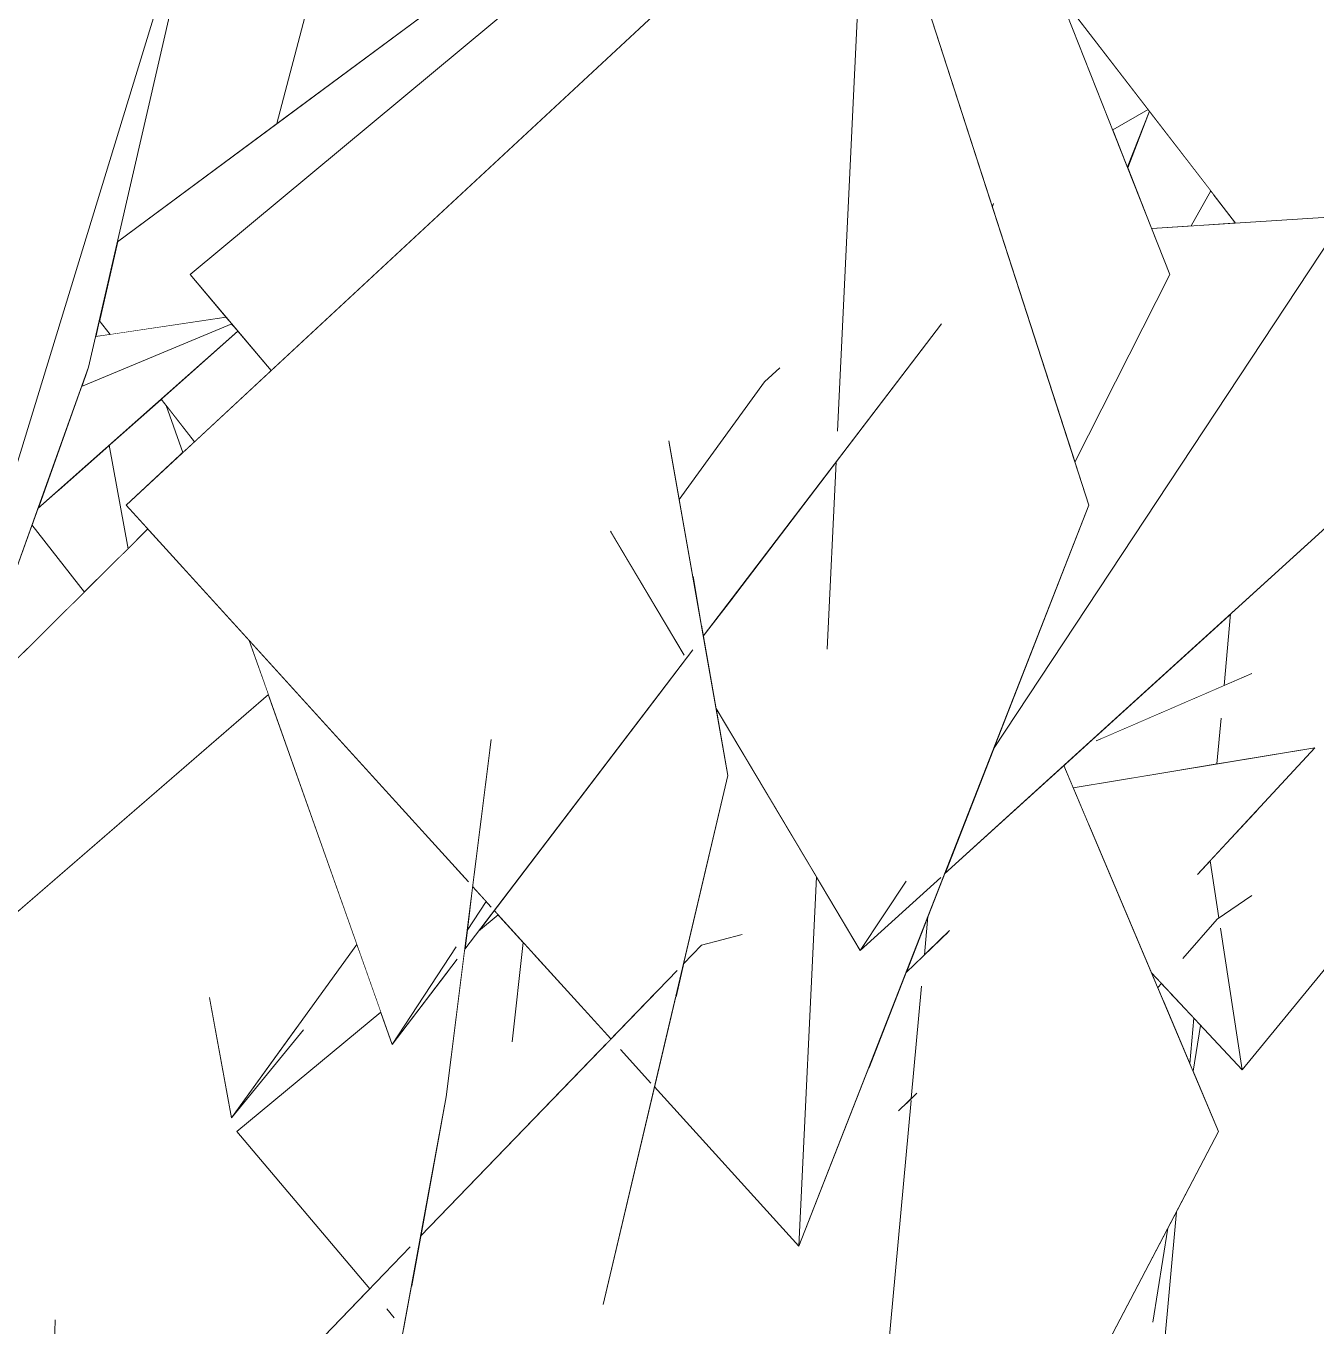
# Model space of a CAD drawing. Header units: millimetres. Extents: x -9413 to 8527, y -300 to 11224.
# Drawn here: x -8737.8 to -8348.7, y 2355.2 to 2747.2 of the extents above; entities that cross this region are included whole.
import ezdxf

# ---------------------------------------------------------------- set-up
doc = ezdxf.new("R2010")
doc.units = ezdxf.units.MM
doc.header["$MEASUREMENT"] = 0
doc.linetypes.add('Wipeout_Contour', pattern=[1000, 0, -1000])
doc.layers.add('Interior - Furniture', color=7, linetype='Continuous')
doc.layers.add('Interior - Furniture _Pen_No__4', color=7, linetype='Continuous', lineweight=20, true_color=0x029e21)

# ---------------------------------------------------------------- blocks, each defined once
blk = doc.blocks.new('Section Elem_40_6')
at = {"color": 254, "linetype": 'Wipeout_Contour', "lineweight": 0, "ltscale": 97441.813005}
blk.add_wipeout([(-8499.39, 2490.65), (-8504.66, 2379.29), (-8417.23, 2602.8), (-8484.25, 2810.13), (-8493.02, 2625.03), (-8461.72, 2657.45), (-8493.46, 2615.82), (-8496.13, 2559.33), (-8472.37, 2489.35), (-8461.89, 2490.51), (-8486.16, 2468.45)], dxfattribs=at).dxf.layer = 'Interior - Furniture'
at = {"color": 254, "linetype": 'Wipeout_Contour', "lineweight": 0, "ltscale": 26401.20256}
blk.add_wipeout([(-8384.85, 2687.07), (-8372.95, 2687.84), (-8379.56, 2696.4)], dxfattribs=at).dxf.layer = 'Interior - Furniture'
at = {"color": 254, "linetype": 'Wipeout_Contour', "lineweight": 0, "ltscale": 63599.822899}
blk.add_wipeout([(-8697.05, 2634.7), (-8712.71, 2620.83), (-8707.04, 2589.63), (-8701.03, 2595.6), (-8707.57, 2602.8), (-8690.54, 2618.61), (-8695.56, 2632.81)], dxfattribs=at).dxf.layer = 'Interior - Furniture'
at = {"color": 254, "linetype": 'Wipeout_Contour', "lineweight": 0, "ltscale": 26788.067}
blk.add_wipeout([(-8561.5, 2594.85), (-8539.28, 2557.58), (-8544.92, 2585.84)], dxfattribs=at).dxf.layer = 'Interior - Furniture'
at = {"color": 254, "linetype": 'Wipeout_Contour', "lineweight": 0, "ltscale": 26738.881621}
blk.add_wipeout([(-8536.72, 2581.38), (-8534.07, 2566.36), (-8528.17, 2576.74)], dxfattribs=at).dxf.layer = 'Interior - Furniture'
at = {"color": 254, "linetype": 'Wipeout_Contour', "lineweight": 0, "ltscale": 35662.172128}
blk.add_wipeout([(-8596.58, 2480.54), (-8561.4, 2441.79), (-8548.59, 2455.06), (-8546.01, 2546.88)], dxfattribs=at).dxf.layer = 'Interior - Furniture'
at = {"color": 254, "linetype": 'Wipeout_Contour', "lineweight": 0, "ltscale": 87293.534473}
blk.add_wipeout([(-8366.58, 2510.72), (-8380.68, 2495.52), (-8378.16, 2479.13), (-8376.22, 2491.11), (-8378.15, 2479.1), (-8378.03, 2478.31), (-8368.07, 2485.07), (-8377.55, 2475.22), (-8370.97, 2432.46), (-8317.4, 2497.98)], dxfattribs=at).dxf.layer = 'Interior - Furniture'
at = {"color": 254, "linetype": 'Wipeout_Contour', "lineweight": 0, "ltscale": 53795.812593}
blk.add_wipeout([(-8674.23, 2413.89), (-8634.14, 2366.48), (-8623.7, 2377.29), (-8610.37, 2462.45), (-8627.36, 2440.17), (-8630.8, 2449.89)], dxfattribs=at).dxf.layer = 'Interior - Furniture'
at = {"color": 254, "linetype": 'Wipeout_Contour', "lineweight": 0, "ltscale": 26833.116074}
blk.add_wipeout([(-8628.99, 2360.38), (-8626.76, 2357.74), (-8625.92, 2363.13)], dxfattribs=at).dxf.layer = 'Interior - Furniture'
at = {"color": 254, "linetype": 'Wipeout_Contour', "lineweight": 0, "ltscale": 27235.929809}
blk.add_wipeout([(-8695.56, 2632.81), (-8690.54, 2618.61), (-8687, 2621.9)], dxfattribs=at).dxf.layer = 'Interior - Furniture'
at = {"color": 254, "linetype": 'Wipeout_Contour', "lineweight": 0, "ltscale": 26665.785416}
blk.add_wipeout([(-8524.69, 2574.85), (-8496.13, 2559.33), (-8493.46, 2615.82)], dxfattribs=at).dxf.layer = 'Interior - Furniture'
at = {"color": 254, "linetype": 'Wipeout_Contour', "lineweight": 0, "ltscale": 61497.984689}
blk.add_wipeout([(-8424.81, 2524.22), (-8421.98, 2517.54), (-8398.37, 2521.45), (-8410.55, 2530.35), (-8415.01, 2531.74), (-8413.4, 2532.44), (-8414.72, 2533.4)], dxfattribs=at).dxf.layer = 'Interior - Furniture'
at = {"color": 254, "linetype": 'Wipeout_Contour', "lineweight": 0, "ltscale": 78698.048749}
blk.add_wipeout([(-8417.36, 2506.61), (-8398.37, 2461.77), (-8370.97, 2432.46), (-8377.55, 2475.22), (-8388.86, 2466.05), (-8378.53, 2477.97), (-8378.03, 2478.31), (-8380.68, 2495.52), (-8384.46, 2491.44)], dxfattribs=at).dxf.layer = 'Interior - Furniture'
at = {"color": 254, "linetype": 'Wipeout_Contour', "lineweight": 0, "ltscale": 26489.363648}
blk.add_wipeout([(-8486.16, 2468.45), (-8461.89, 2490.51), (-8472.37, 2489.35)], dxfattribs=at).dxf.layer = 'Interior - Furniture'
at = {"color": 254, "linetype": 'Wipeout_Contour', "lineweight": 0, "ltscale": 35966.759591}
blk.add_wipeout([(-8638.03, 2470.3), (-8675.88, 2418.05), (-8654.12, 2444.54), (-8636.99, 2467.36)], dxfattribs=at).dxf.layer = 'Interior - Furniture'
at = {"color": 254, "linetype": 'Wipeout_Contour', "lineweight": 0, "ltscale": 26679.515963}
blk.add_wipeout([(-8558.54, 2438.64), (-8549.33, 2428.5), (-8548.79, 2447.83)], dxfattribs=at).dxf.layer = 'Interior - Furniture'
at = {"color": 254, "linetype": 'Wipeout_Contour', "lineweight": 0, "ltscale": 35082.356917}
blk.add_wipeout([(-8445.98, 2529.32), (-8460.75, 2491.55), (-8261.5, 2672.69), (-8339.92, 2689.97)], dxfattribs=at).dxf.layer = 'Interior - Furniture'
at = {"color": 254, "linetype": 'Wipeout_Contour', "lineweight": 0, "ltscale": 79898.384936}
blk.add_wipeout([(-8541.9, 2454.32), (-8548.27, 2427.32), (-8504.66, 2379.29), (-8499.39, 2490.65), (-8529.67, 2541.45), (-8526.11, 2521.27), (-8539.51, 2464.45), (-8534.08, 2470.07), (-8521.77, 2473.29)], dxfattribs=at).dxf.layer = 'Interior - Furniture'
at = {"color": 254, "linetype": 'Wipeout_Contour', "lineweight": 0, "ltscale": 27023.939566}
blk.add_wipeout([(-8682.45, 2454.21), (-8675.88, 2418.05), (-8656.18, 2445.25)], dxfattribs=at).dxf.layer = 'Interior - Furniture'
at = {"color": 254, "linetype": 'Wipeout_Contour', "lineweight": 0, "ltscale": 52833.445507}
blk.add_wipeout([(-8445.98, 2529.32), (-8339.92, 2689.97), (-8398.28, 2686.21), (-8392.79, 2672.32), (-8421.41, 2615.71), (-8417.23, 2602.8)], dxfattribs=at).dxf.layer = 'Interior - Furniture'
at = {"color": 254, "linetype": 'Wipeout_Contour', "lineweight": 0, "ltscale": 53256.911651}
blk.add_wipeout([(-8533.52, 2563.27), (-8529.67, 2541.45), (-8486.16, 2468.45), (-8472.37, 2489.35), (-8496.13, 2559.33), (-8524.69, 2574.85)], dxfattribs=at).dxf.layer = 'Interior - Furniture'
at = {"color": 254, "linetype": 'Wipeout_Contour', "lineweight": 0, "ltscale": 62072.950082}
blk.add_wipeout([(-8473.43, 2776.65), (-8446.45, 2693.19), (-8445.96, 2693.75), (-8446.32, 2692.78), (-8421.41, 2615.71), (-8392.79, 2672.32), (-8465.93, 2857.31)], dxfattribs=at).dxf.layer = 'Interior - Furniture'
at = {"color": 254, "linetype": 'Wipeout_Contour', "lineweight": 0, "ltscale": 96805.904844}
blk.add_wipeout([(-8470.87, 2423.26), (-8491.57, 2197.82), (-8378.09, 2413.89), (-8424.81, 2524.22), (-8460.75, 2491.55), (-8465.78, 2478.7), (-8466.83, 2467.2), (-8459.31, 2474.45), (-8467.7, 2457.75), (-8470.82, 2423.8), (-8469.15, 2425.4)], dxfattribs=at).dxf.layer = 'Interior - Furniture'
at = {"layer": 'Interior - Furniture _Pen_No__4', "linetype": 'Continuous'}
blk.add_line((-8421.41, 2615.71), (-8392.79, 2672.32), dxfattribs=at)
at = {"color": 254, "linetype": 'Wipeout_Contour', "lineweight": 0, "ltscale": 44938.056138}
blk.add_wipeout([(-8465.93, 2857.31), (-8688.33, 2672.32), (-8663.88, 2643.36), (-8484.25, 2810.13), (-8473.43, 2776.65)], dxfattribs=at).dxf.layer = 'Interior - Furniture'
at = {"color": 254, "linetype": 'Wipeout_Contour', "lineweight": 0, "ltscale": 35317.692046}
blk.add_wipeout([(-8398.95, 2721.54), (-8405.6, 2704.73), (-8405.5, 2704.46), (-8398.95, 2721.53)], dxfattribs=at).dxf.layer = 'Interior - Furniture'
at = {"color": 254, "linetype": 'Wipeout_Contour', "lineweight": 0, "ltscale": 26595.479682}
blk.add_wipeout([(-8446.45, 2693.19), (-8446.32, 2692.78), (-8445.96, 2693.75)], dxfattribs=at).dxf.layer = 'Interior - Furniture'
at = {"color": 254, "linetype": 'Wipeout_Contour', "lineweight": 0, "ltscale": 35043.127526}
blk.add_wipeout([(-8421.98, 2517.54), (-8417.36, 2506.61), (-8384.46, 2491.44), (-8349.04, 2529.62)], dxfattribs=at).dxf.layer = 'Interior - Furniture'
at = {"color": 254, "linetype": 'Wipeout_Contour', "lineweight": 0, "ltscale": 26463.232381}
blk.add_wipeout([(-8465.78, 2478.7), (-8472.36, 2461.86), (-8466.83, 2467.2)], dxfattribs=at).dxf.layer = 'Interior - Furniture'
at = {"color": 254, "linetype": 'Wipeout_Contour', "lineweight": 0, "ltscale": 106230.942506}
blk.add_wipeout([(-8621.67, 2366.91), (-8623.97, 2354.45), (-8491.57, 2197.82), (-8470.87, 2423.26), (-8474.58, 2420.22), (-8470.82, 2423.8), (-8467.7, 2457.75), (-8483.95, 2432.25), (-8504.66, 2379.29), (-8548.27, 2427.32), (-8563.74, 2361.74), (-8563.18, 2419.15)], dxfattribs=at).dxf.layer = 'Interior - Furniture'
at = {"layer": 'Interior - Furniture _Pen_No__4', "linetype": 'Continuous'}
for p, q in [((-8446.32, 2692.78), (-8445.95, 2693.76)), ((-8499.39, 2490.65), (-8504.66, 2379.29))]:
    blk.add_line(p, q, dxfattribs=at)
at = {"color": 254, "linetype": 'Wipeout_Contour', "lineweight": 0, "ltscale": 35326.55296}
blk.add_wipeout([(-8399.33, 2722.03), (-8410.02, 2715.92), (-8405.6, 2704.73), (-8398.95, 2721.54)], dxfattribs=at).dxf.layer = 'Interior - Furniture'
at = {"color": 254, "linetype": 'Wipeout_Contour', "lineweight": 0, "ltscale": 36370.174145}
blk.add_wipeout([(-8734.25, 2601.75), (-8673.89, 2655.22), (-8675.77, 2657.45), (-8721.05, 2638.54)], dxfattribs=at).dxf.layer = 'Interior - Furniture'
at = {"color": 254, "linetype": 'Wipeout_Contour', "lineweight": 0, "ltscale": 26756.173025}
blk.add_wipeout([(-8515.08, 2639.99), (-8540.76, 2604.55), (-8510.4, 2644.22)], dxfattribs=at).dxf.layer = 'Interior - Furniture'
at = {"color": 254, "linetype": 'Wipeout_Contour', "lineweight": 0, "ltscale": 174294.442729}
blk.add_wipeout([(-8402.29, 2262.46), (-8289.24, 2417.81), (-8306.98, 2449.18), (-8280.98, 2469.13), (-8332.57, 2532.91), (-8294.16, 2571.02), (-8328.28, 2611.98), (-8374.51, 2569.96), (-8376.46, 2548.35), (-8368.07, 2551.96), (-8377.35, 2538.5), (-8378.59, 2524.73), (-8349.04, 2529.62), (-8366.58, 2510.72), (-8317.4, 2497.98), (-8370.97, 2432.46), (-8383.51, 2445.87), (-8385.75, 2431.97), (-8378.09, 2413.89), (-8390.79, 2389.71)], dxfattribs=at).dxf.layer = 'Interior - Furniture'
at = {"color": 254, "linetype": 'Wipeout_Contour', "lineweight": 0, "ltscale": 89345.603442}
blk.add_wipeout([(-8618.83, 2382.33), (-8562.98, 2440.15), (-8562.95, 2443.49), (-8585.09, 2467.89), (-8591.2, 2440.96), (-8587.84, 2470.91), (-8595.4, 2479.24), (-8601.31, 2474.34), (-8605.49, 2468.86), (-8611.07, 2424.35)], dxfattribs=at).dxf.layer = 'Interior - Furniture'
at = {"color": 254, "linetype": 'Wipeout_Contour', "lineweight": 0, "ltscale": 35279.677064}
blk.add_wipeout([(-8472.36, 2461.86), (-8483.95, 2432.25), (-8467.7, 2457.75), (-8459.31, 2474.45)], dxfattribs=at).dxf.layer = 'Interior - Furniture'
at = {"color": 254, "linetype": 'Wipeout_Contour', "lineweight": 0, "ltscale": 26433.85507}
blk.add_wipeout([(-8474.58, 2420.22), (-8470.87, 2423.26), (-8469.15, 2425.4)], dxfattribs=at).dxf.layer = 'Interior - Furniture'
at = {"color": 254, "linetype": 'Wipeout_Contour', "lineweight": 0, "ltscale": 62701.912643}
blk.add_wipeout([(-8723.68, 2273.78), (-8656.67, 2325.2), (-8628.29, 2353.63), (-8627.15, 2358.2), (-8628.99, 2360.38), (-8625.92, 2363.13), (-8621.91, 2379.15)], dxfattribs=at).dxf.layer = 'Interior - Furniture'
at = {"layer": 'Interior - Furniture _Pen_No__4', "linetype": 'Continuous'}
for p, q in [((-8486.16, 2468.45), (-8461.88, 2490.52)), ((-8472.36, 2489.36), (-8486.16, 2468.45)), ((-8465.78, 2478.7), (-8466.83, 2467.2)), ((-8472.36, 2461.86), (-8459.3, 2474.46)), ((-8467.7, 2457.76), (-8470.82, 2423.8)), ((-8470.87, 2423.27), (-8491.57, 2197.82)), ((-8474.63, 2420.16), (-8469.12, 2425.42))]:
    blk.add_line(p, q, dxfattribs=at)
at = {"color": 254, "linetype": 'Wipeout_Contour', "lineweight": 0, "ltscale": 26532.815984}
blk.add_wipeout([(-8426.22, 2756.87), (-8410.02, 2715.92), (-8399.33, 2722.03)], dxfattribs=at).dxf.layer = 'Interior - Furniture'
at = {"color": 254, "linetype": 'Wipeout_Contour', "lineweight": 0, "ltscale": 45483.615209}
blk.add_wipeout([(-8721.05, 2638.54), (-8675.77, 2657.45), (-8677.45, 2659.44), (-8716.83, 2653.6), (-8718.96, 2644.36)], dxfattribs=at).dxf.layer = 'Interior - Furniture'
at = {"color": 254, "linetype": 'Wipeout_Contour', "lineweight": 0, "ltscale": 44488.364815}
blk.add_wipeout([(-8534.07, 2566.36), (-8533.52, 2563.27), (-8461.72, 2657.45), (-8493.02, 2625.03), (-8528.17, 2576.74)], dxfattribs=at).dxf.layer = 'Interior - Furniture'
at = {"color": 254, "linetype": 'Wipeout_Contour', "lineweight": 0, "ltscale": 35089.394331}
blk.add_wipeout([(-8374.51, 2569.96), (-8414.72, 2533.4), (-8413.4, 2532.44), (-8376.46, 2548.35)], dxfattribs=at).dxf.layer = 'Interior - Furniture'
at = {"color": 254, "linetype": 'Wipeout_Contour', "lineweight": 0, "ltscale": 53634.844626}
blk.add_wipeout([(-8604.78, 2474.51), (-8605.49, 2468.86), (-8536.69, 2559.1), (-8545.85, 2552.45), (-8597.48, 2481.53), (-8599.03, 2483.25)], dxfattribs=at).dxf.layer = 'Interior - Furniture'
at = {"color": 254, "linetype": 'Wipeout_Contour', "lineweight": 0, "ltscale": 26212.672749}
blk.add_wipeout([(-8378.16, 2479.13), (-8378.15, 2479.1), (-8376.22, 2491.11)], dxfattribs=at).dxf.layer = 'Interior - Furniture'
at = {"color": 254, "linetype": 'Wipeout_Contour', "lineweight": 0, "ltscale": 26875.67698}
blk.add_wipeout([(-8608.02, 2469.58), (-8627.36, 2440.17), (-8607.81, 2465.82)], dxfattribs=at).dxf.layer = 'Interior - Furniture'
at = {"color": 254, "linetype": 'Wipeout_Contour', "lineweight": 0, "ltscale": 26248.391696}
blk.add_wipeout([(-8395.36, 2458.55), (-8398.37, 2461.77), (-8396.46, 2457.28)], dxfattribs=at).dxf.layer = 'Interior - Furniture'
at = {"color": 254, "linetype": 'Wipeout_Contour', "lineweight": 0, "ltscale": 34932.534002}
blk.add_wipeout([(-8385.52, 2448.03), (-8386.76, 2434.36), (-8385.78, 2432.04), (-8383.53, 2445.9)], dxfattribs=at).dxf.layer = 'Interior - Furniture'
at = {"color": 254, "linetype": 'Wipeout_Contour', "lineweight": 0, "ltscale": 52346.103783}
blk.add_wipeout([(-8435.41, 2304.75), (-8402.29, 2262.46), (-8390.79, 2389.71), (-8393.34, 2384.86), (-8397.42, 2359.53), (-8393.37, 2384.79)], dxfattribs=at).dxf.layer = 'Interior - Furniture'
at = {"layer": 'Interior - Furniture _Pen_No__4', "linetype": 'Continuous'}
for p, q in [((-8515.08, 2639.99), (-8510.39, 2644.22)), ((-8493.46, 2615.82), (-8496.13, 2559.31)), ((-8504.66, 2379.29), (-8417.23, 2602.8))]:
    blk.add_line(p, q, dxfattribs=at)
at = {"color": 254, "linetype": 'Wipeout_Contour', "lineweight": 0, "ltscale": 27363.405612}
blk.add_wipeout([(-8806.26, 2401.02), (-8718.96, 2644.36), (-8680.54, 2811.05)], dxfattribs=at).dxf.layer = 'Interior - Furniture'
at = {"color": 254, "linetype": 'Wipeout_Contour', "lineweight": 0, "ltscale": 44085.963587}
blk.add_wipeout([(-8405.5, 2704.46), (-8398.28, 2686.21), (-8386.35, 2686.98), (-8380.44, 2697.55), (-8398.95, 2721.53)], dxfattribs=at).dxf.layer = 'Interior - Furniture'
at = {"color": 254, "linetype": 'Wipeout_Contour', "lineweight": 0, "ltscale": 35920.785285}
blk.add_wipeout([(-8605.15, 2489.99), (-8670.47, 2561.94), (-8627.36, 2440.17), (-8608.02, 2469.58)], dxfattribs=at).dxf.layer = 'Interior - Furniture'
at = {"color": 254, "linetype": 'Wipeout_Contour', "lineweight": 0, "ltscale": 35056.107094}
blk.add_wipeout([(-8410.55, 2530.35), (-8398.37, 2521.45), (-8378.59, 2524.73), (-8377.35, 2538.5)], dxfattribs=at).dxf.layer = 'Interior - Furniture'
at = {"color": 254, "linetype": 'Wipeout_Contour', "lineweight": 0, "ltscale": 34946.01153}
blk.add_wipeout([(-8388.86, 2466.05), (-8377.55, 2475.22), (-8368.07, 2485.07), (-8378.53, 2477.97)], dxfattribs=at).dxf.layer = 'Interior - Furniture'
at = {"color": 254, "linetype": 'Wipeout_Contour', "lineweight": 0, "ltscale": 26800.391589}
blk.add_wipeout([(-8587.84, 2470.91), (-8591.2, 2440.96), (-8585.09, 2467.89)], dxfattribs=at).dxf.layer = 'Interior - Furniture'
at = {"color": 254, "linetype": 'Wipeout_Contour', "lineweight": 0, "ltscale": 34958.943134}
blk.add_wipeout([(-8394.75, 2453.23), (-8386.76, 2434.36), (-8385.52, 2448.03), (-8392.52, 2455.51)], dxfattribs=at).dxf.layer = 'Interior - Furniture'
at = {"color": 254, "linetype": 'Wipeout_Contour', "lineweight": 0, "ltscale": 26174.396465}
blk.add_wipeout([(-8393.37, 2384.79), (-8397.42, 2359.53), (-8393.34, 2384.86)], dxfattribs=at).dxf.layer = 'Interior - Furniture'
at = {"layer": 'Interior - Furniture _Pen_No__4', "linetype": 'Continuous'}
for p, q in [((-8370.97, 2432.46), (-8317.38, 2498.01)), ((-8380.68, 2495.52), (-8378.03, 2478.31)), ((-8378.53, 2477.97), (-8368.07, 2485.08)), ((-8388.87, 2466.04), (-8378.53, 2477.97)), ((-8377.55, 2475.22), (-8370.97, 2432.46)), ((-8491.57, 2197.82), (-8378.09, 2413.89)), ((-8390.79, 2389.71), (-8402.29, 2262.46)), ((-8397.92, 2356.44), (-8393.38, 2384.78))]:
    blk.add_line(p, q, dxfattribs=at)
at = {"color": 254, "linetype": 'Wipeout_Contour', "lineweight": 0, "ltscale": 63401.275056}
blk.add_wipeout([(-8715.71, 2658.47), (-8712.4, 2654.26), (-8677.45, 2659.44), (-8688.33, 2672.32), (-8488.82, 2838.27), (-8487.63, 2847.09), (-8710.25, 2682.17)], dxfattribs=at).dxf.layer = 'Interior - Furniture'
at = {"color": 254, "linetype": 'Wipeout_Contour', "lineweight": 0, "ltscale": 35217.827387}
blk.add_wipeout([(-8386.35, 2686.98), (-8384.85, 2687.07), (-8379.56, 2696.4), (-8380.44, 2697.55)], dxfattribs=at).dxf.layer = 'Interior - Furniture'
at = {"color": 254, "linetype": 'Wipeout_Contour', "lineweight": 0, "ltscale": 35072.355022}
blk.add_wipeout([(-8368.07, 2551.96), (-8415.01, 2531.74), (-8410.55, 2530.35), (-8377.35, 2538.5)], dxfattribs=at).dxf.layer = 'Interior - Furniture'
at = {"color": 254, "linetype": 'Wipeout_Contour', "lineweight": 0, "ltscale": 26859.348616}
blk.add_wipeout([(-8604.78, 2474.51), (-8599.03, 2483.25), (-8603.12, 2487.74)], dxfattribs=at).dxf.layer = 'Interior - Furniture'
at = {"color": 254, "linetype": 'Wipeout_Contour', "lineweight": 0, "ltscale": 62357.779392}
blk.add_wipeout([(-8621.67, 2366.91), (-8563.18, 2419.15), (-8555.23, 2434.99), (-8558.54, 2438.64), (-8548.79, 2447.83), (-8541.46, 2462.43), (-8618.83, 2382.33)], dxfattribs=at).dxf.layer = 'Interior - Furniture'
at = {"color": 254, "linetype": 'Wipeout_Contour', "lineweight": 0, "ltscale": 34986.59599}
blk.add_wipeout([(-8396.46, 2457.28), (-8394.75, 2453.23), (-8392.52, 2455.51), (-8395.36, 2458.55)], dxfattribs=at).dxf.layer = 'Interior - Furniture'
at = {"color": 254, "linetype": 'Wipeout_Contour', "lineweight": 0, "ltscale": 34928.661372}
blk.add_wipeout([(-8385.78, 2432.04), (-8385.75, 2431.97), (-8383.51, 2445.87), (-8383.53, 2445.9)], dxfattribs=at).dxf.layer = 'Interior - Furniture'
at = {"layer": 'Interior - Furniture _Pen_No__4', "linetype": 'Continuous'}
for p, q in [((-8484.25, 2810.13), (-8493.02, 2625.03)), ((-8460.75, 2491.55), (-8261.5, 2672.69)), ((-8374.51, 2569.96), (-8376.46, 2548.35)), ((-8415.03, 2531.74), (-8368.04, 2551.98)), ((-8377.34, 2538.54), (-8378.59, 2524.73)), ((-8421.98, 2517.54), (-8349.04, 2529.62)), ((-8349.04, 2529.62), (-8384.47, 2491.43)), ((-8378.09, 2413.89), (-8424.81, 2524.22)), ((-8591.2, 2440.93), (-8587.84, 2470.91)), ((-8370.97, 2432.46), (-8398.37, 2461.77)), ((-8396.46, 2457.28), (-8395.36, 2458.55)), ((-8385.52, 2448.03), (-8386.76, 2434.36)), ((-8385.78, 2432.04), (-8383.53, 2445.9))]:
    blk.add_line(p, q, dxfattribs=at)
at = {"color": 254, "linetype": 'Wipeout_Contour', "lineweight": 0, "ltscale": 36250.596889}
blk.add_wipeout([(-8662.13, 2717.82), (-8572.83, 2783.98), (-8608.21, 2859.66), (-8620.69, 2875.53)], dxfattribs=at).dxf.layer = 'Interior - Furniture'
at = {"color": 254, "linetype": 'Wipeout_Contour', "lineweight": 0, "ltscale": 123135.505638}
blk.add_wipeout([(-8443.81, 2801.36), (-8426.22, 2756.87), (-8372.95, 2687.84), (-8339.92, 2689.97), (-8283.83, 2677.61), (-8285.22, 2742.66), (-8301.71, 2729.67), (-8285.75, 2767.28), (-8287.68, 2857.95), (-8313.56, 2817.18), (-8362.88, 2837.33), (-8365.28, 2832.26), (-8368.78, 2839.73), (-8391.65, 2849.08)], dxfattribs=at).dxf.layer = 'Interior - Furniture'
at = {"color": 254, "linetype": 'Wipeout_Contour', "lineweight": 0, "ltscale": 27331.338157}
blk.add_wipeout([(-8715.71, 2658.47), (-8716.83, 2653.6), (-8712.4, 2654.26)], dxfattribs=at).dxf.layer = 'Interior - Furniture'
at = {"color": 254, "linetype": 'Wipeout_Contour', "lineweight": 0, "ltscale": 36290.77524}
blk.add_wipeout([(-8673.89, 2655.22), (-8697.05, 2634.7), (-8687, 2621.9), (-8663.88, 2643.36)], dxfattribs=at).dxf.layer = 'Interior - Furniture'
at = {"color": 254, "linetype": 'Wipeout_Contour', "lineweight": 0, "ltscale": 26843.618822}
blk.add_wipeout([(-8601.31, 2474.34), (-8595.4, 2479.24), (-8596.58, 2480.54)], dxfattribs=at).dxf.layer = 'Interior - Furniture'
at = {"color": 254, "linetype": 'Wipeout_Contour', "lineweight": 0, "ltscale": 35532.928098}
blk.add_wipeout([(-8541.9, 2454.32), (-8521.77, 2473.29), (-8534.08, 2470.07), (-8539.51, 2464.45)], dxfattribs=at).dxf.layer = 'Interior - Furniture'
at = {"layer": 'Interior - Furniture _Pen_No__4', "linetype": 'Continuous'}
for p, q in [((-8392.79, 2672.32), (-8465.93, 2857.31)), ((-8417.23, 2602.8), (-8484.25, 2810.13)), ((-8372.95, 2687.84), (-8426.22, 2756.87)), ((-8410.02, 2715.92), (-8399.33, 2722.03)), ((-8398.95, 2721.54), (-8405.6, 2704.73)), ((-8405.5, 2704.46), (-8398.95, 2721.53)), ((-8380.44, 2697.55), (-8386.35, 2686.98)), ((-8339.92, 2689.97), (-8445.98, 2529.32)), ((-8398.28, 2686.21), (-8339.92, 2689.97)), ((-8663.88, 2643.36), (-8688.33, 2672.32)), ((-8716.83, 2653.6), (-8677.45, 2659.44)), ((-8712.4, 2654.26), (-8715.71, 2658.47)), ((-8721.05, 2638.54), (-8675.77, 2657.45)), ((-8687, 2621.9), (-8697.05, 2634.7)), ((-8690.54, 2618.61), (-8695.56, 2632.81))]:
    blk.add_line(p, q, dxfattribs=at)
at = {"color": 254, "linetype": 'Wipeout_Contour', "lineweight": 0, "ltscale": 72954.450699}
blk.add_wipeout([(-8688.9, 2837.21), (-8755.24, 2762.29), (-8680.54, 2811.05), (-8710.25, 2682.17), (-8662.13, 2717.82), (-8620.69, 2875.53), (-8623.97, 2879.71), (-8680.54, 2849.23)], dxfattribs=at).dxf.layer = 'Interior - Furniture'
at = {"color": 254, "linetype": 'Wipeout_Contour', "lineweight": 0, "ltscale": 133580.88892}
blk.add_wipeout([(-8563.18, 2419.15), (-8563.74, 2361.74), (-8526.11, 2521.27), (-8543.9, 2622.08), (-8544.92, 2585.84), (-8539.28, 2557.58), (-8545.42, 2567.87), (-8545.85, 2552.45), (-8536.69, 2559.1), (-8546.01, 2546.88), (-8548.59, 2455.06), (-8541.46, 2462.43), (-8548.79, 2447.83), (-8549.33, 2428.5), (-8555.23, 2434.99)], dxfattribs=at).dxf.layer = 'Interior - Furniture'
at = {"color": 254, "linetype": 'Wipeout_Contour', "lineweight": 0, "ltscale": 125282.22993}
blk.add_wipeout([(-8652.89, 2197.72), (-8611.07, 2424.35), (-8597.55, 2532.04), (-8604.39, 2489.15), (-8605.15, 2489.99), (-8608.02, 2469.58), (-8607.81, 2465.82), (-8610.37, 2462.45), (-8623.7, 2377.29), (-8621.91, 2379.15), (-8625.92, 2363.13), (-8626.76, 2357.74), (-8627.15, 2358.2), (-8628.29, 2353.63)], dxfattribs=at).dxf.layer = 'Interior - Furniture'
at = {"layer": 'Interior - Furniture _Pen_No__4', "linetype": 'Continuous'}
for p, q in [((-8533.52, 2563.27), (-8461.71, 2657.47)), ((-8540.8, 2604.49), (-8515.08, 2639.99)), ((-8526.11, 2521.27), (-8543.91, 2622.11)), ((-8539.27, 2557.56), (-8561.52, 2594.88)), ((-8605.49, 2468.86), (-8536.69, 2559.11)), ((-8486.16, 2468.45), (-8529.67, 2541.45)), ((-8611.07, 2424.35), (-8597.55, 2532.07)), ((-8597.48, 2481.53), (-8603.12, 2487.74)), ((-8599.03, 2483.25), (-8604.78, 2474.51)), ((-8601.31, 2474.34), (-8595.4, 2479.24)), ((-8539.51, 2464.45), (-8534.08, 2470.07)), ((-8534.08, 2470.07), (-8521.76, 2473.29)), ((-8608.02, 2469.59), (-8627.36, 2440.17)), ((-8627.36, 2440.17), (-8607.81, 2465.82)), ((-8549.32, 2428.49), (-8558.54, 2438.64)), ((-8504.66, 2379.29), (-8548.27, 2427.32))]:
    blk.add_line(p, q, dxfattribs=at)
at = {"color": 254, "linetype": 'Wipeout_Contour', "lineweight": 0, "ltscale": 46223.680467}
blk.add_wipeout([(-8650.72, 2892.14), (-8931.85, 2837.21), (-8889.4, 2682.62), (-8854.37, 2697.6), (-8767.14, 2754.52)], dxfattribs=at).dxf.layer = 'Interior - Furniture'
at = {"color": 254, "linetype": 'Wipeout_Contour', "lineweight": 0, "ltscale": 225874.463129}
blk.add_wipeout([(-8800.36, 2417.46), (-8779.06, 2385.72), (-8761.72, 2390.07), (-8773.63, 2377.63), (-8772.57, 2376.04), (-8745.96, 2382.91), (-8762.93, 2361.68), (-8739.63, 2326.96), (-8729.05, 2357.04), (-8730.12, 2317.22), (-8731.35, 2314.63), (-8722.89, 2302.02), (-8721.61, 2347.66), (-8669.67, 2329.7), (-8634.14, 2366.48), (-8674.23, 2413.89), (-8630.8, 2449.89), (-8636.99, 2467.36), (-8654.12, 2444.54), (-8675.88, 2418.05), (-8682.45, 2454.21), (-8656.18, 2445.25), (-8638.03, 2470.3), (-8664.7, 2545.63), (-8794.7, 2433.25)], dxfattribs=at).dxf.layer = 'Interior - Furniture'
at = {"color": 254, "linetype": 'Wipeout_Contour', "lineweight": 0, "ltscale": 26710.968716}
blk.add_wipeout([(-8562.95, 2443.49), (-8562.98, 2440.15), (-8561.4, 2441.79)], dxfattribs=at).dxf.layer = 'Interior - Furniture'
at = {"layer": 'Interior - Furniture _Pen_No__4', "linetype": 'Continuous'}
for p, q in [((-8620.69, 2875.53), (-8662.13, 2717.82)), ((-8688.33, 2672.32), (-8465.93, 2857.31)), ((-8710.25, 2682.17), (-8487.63, 2847.09)), ((-8718.96, 2644.36), (-8680.54, 2811.05)), ((-8563.74, 2361.71), (-8526.11, 2521.27)), ((-8561.4, 2441.79), (-8596.58, 2480.54)), ((-8675.88, 2418.05), (-8638.03, 2470.3)), ((-8618.83, 2382.33), (-8541.45, 2462.44)), ((-8675.88, 2418.05), (-8682.46, 2454.26)), ((-8674.23, 2413.89), (-8630.8, 2449.89)), ((-8654.09, 2444.58), (-8675.88, 2418.05)), ((-8652.89, 2197.72), (-8611.07, 2424.35)), ((-8634.14, 2366.48), (-8674.23, 2413.89)), ((-8723.68, 2273.78), (-8621.91, 2379.15)), ((-8626.76, 2357.74), (-8628.99, 2360.38))]:
    blk.add_line(p, q, dxfattribs=at)
at = {"color": 254, "linetype": 'Wipeout_Contour', "lineweight": 0, "ltscale": 54473.446329}
blk.add_wipeout([(-8766.81, 2510.99), (-8739.73, 2480.77), (-8664.7, 2545.63), (-8670.47, 2561.94), (-8701.03, 2595.6), (-8756.01, 2541.1)], dxfattribs=at).dxf.layer = 'Interior - Furniture'
at = {"color": 254, "linetype": 'Wipeout_Contour', "lineweight": 0, "ltscale": 108662.122635}
blk.add_wipeout([(-8766.77, 2260.13), (-8768.74, 2235.78), (-8730.12, 2317.22), (-8729.05, 2357.04), (-8739.63, 2326.96), (-8757.52, 2353.63), (-8759.43, 2350.46), (-8760.5, 2337.26), (-8756.46, 2342.96), (-8761.53, 2324.53), (-8764.63, 2286.45), (-8754.15, 2297.48)], dxfattribs=at).dxf.layer = 'Interior - Furniture'
at = {"layer": 'Interior - Furniture _Pen_No__4', "linetype": 'Continuous'}
for p, q in [((-8627.36, 2440.17), (-8670.47, 2561.94)), ((-8794.7, 2433.25), (-8664.7, 2545.63)), ((-8730.12, 2317.22), (-8729.05, 2357.06))]:
    blk.add_line(p, q, dxfattribs=at)
at = {"color": 254, "linetype": 'Wipeout_Contour', "lineweight": 0, "ltscale": 36430.330138}
blk.add_wipeout([(-8748.46, 2562.14), (-8742.57, 2554.42), (-8720.22, 2576.57), (-8736.03, 2596.78)], dxfattribs=at).dxf.layer = 'Interior - Furniture'
at = {"color": 254, "linetype": 'Wipeout_Contour', "lineweight": 0, "ltscale": 36379.485907}
blk.add_wipeout([(-8728.08, 2607.22), (-8712.37, 2584.35), (-8707.04, 2589.63), (-8712.71, 2620.83)], dxfattribs=at).dxf.layer = 'Interior - Furniture'
at = {"layer": 'Interior - Furniture _Pen_No__4', "linetype": 'Continuous'}
for p, q in [((-8707.57, 2602.8), (-8484.25, 2810.13)), ((-8604.39, 2489.15), (-8707.57, 2602.8))]:
    blk.add_line(p, q, dxfattribs=at)
at = {"color": 254, "linetype": 'Wipeout_Contour', "lineweight": 0, "ltscale": 45516.656871}
blk.add_wipeout([(-8736.03, 2596.78), (-8720.22, 2576.57), (-8712.37, 2584.35), (-8728.08, 2607.22), (-8734.25, 2601.75)], dxfattribs=at).dxf.layer = 'Interior - Furniture'
at = {"layer": 'Interior - Furniture _Pen_No__4', "linetype": 'Continuous'}
for p, q in [((-8680.54, 2811.05), (-8806.26, 2401.02)), ((-8673.89, 2655.22), (-8734.25, 2601.75)), ((-8806.26, 2401.02), (-8718.96, 2644.36)), ((-8707.04, 2589.63), (-8712.71, 2620.83)), ((-8756.01, 2541.1), (-8701.03, 2595.6)), ((-8720.22, 2576.57), (-8736.03, 2596.78))]:
    blk.add_line(p, q, dxfattribs=at)

msp = doc.modelspace()

# ---------------------------------------------------------------- block references
at = {"layer": 'Interior - Furniture'}
msp.add_blockref('Section Elem_40_6', (0, 0), dxfattribs=at)

doc.saveas('drawing.dxf')
